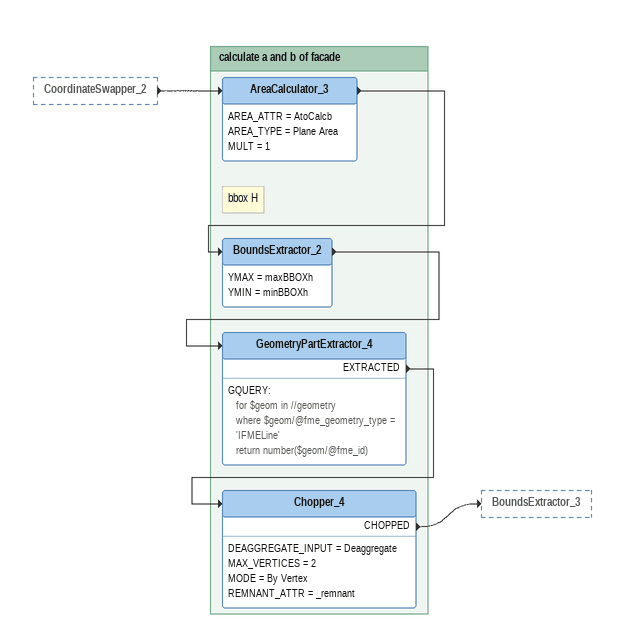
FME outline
CoordinateSwapper_2 [outside]
    -> AreaCalculator_3

Bookmark: calculate a and b of facade
AreaCalculator_3
    AREA_ATTR = AtoCalcb
    AREA_TYPE = Plane Area
    MULT = 1
    -> BoundsExtractor_2
Note: bbox H
BoundsExtractor_2
    YMAX = maxBBOXh
    YMIN = minBBOXh
    -> GeometryPartExtractor_4
GeometryPartExtractor_4
    GQUERY:
      for $geom in //geometry
      where $geom/@fme_geometry_type = 'IFMELine'
      return number($geom/@fme_id)
    EXTRACTED -> Chopper_4
Chopper_4
    DEAGGREGATE_INPUT = Deaggregate
    MAX_VERTICES = 2
    MODE = By Vertex
    REMNANT_ATTR = _remnant
    CHOPPED -> BoundsExtractor_3
